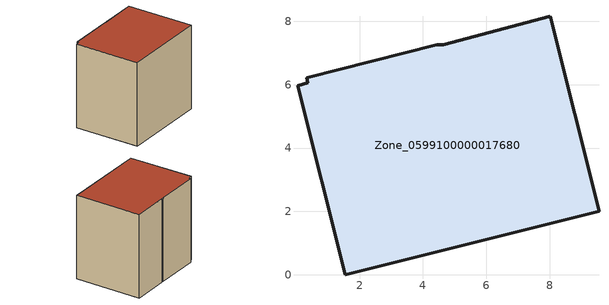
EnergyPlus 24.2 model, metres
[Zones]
Zone_0599100000017680
 floor ground (C_G): 0.04,5.97 0.37,6.07 0.34,6.22 4.44,7.26 4.64,7.26 8.01,8.16 9.56,2 1.54,0 z0
 wall outside (C_F): 1.54,0 9.56,2 8.01,8.16 4.64,7.26 4.44,7.26 0.34,6.22 0.37,6.07 0.04,5.97 1.54,0 z0:7.92
 roof outside (C_R): 0.37,6.07 0.04,5.97 1.54,0 9.56,2 8.01,8.16 4.64,7.26 4.44,7.26 0.34,6.22 z7.92
[BUILDING]
Pand.0599100000017680: North Axis=0; Terrain=City; Loads Convergence Tolerance Value=0.04; Temperature Convergence Tolerance Value=0.4; Solar Distribution=FullExterior; Maximum Number of Warmup Days=25; Minimum Number of Warmup Days=1
[Site:Location]
Rotterdam.The.Hague.AP_ZH_NLD Design_Conditions: Latitude=51.96; Longitude=4.45; Time Zone=1; Elevation=-4.5
[SITE:GROUNDTEMPERATURE:BUILDINGSURFACE]
18, 18, 18, 18, 18, 18, 18, 18, 18, 18, 18, 18
[MATERIAL] Thermal Absorptance=0.9; Solar Absorptance=0.7; Visible Absorptance=0.7
Name | Roughness | Thickness | Conductivity | Density | Specific Heat
G.TC.1965-1974 | MediumSmooth | 0.15 | 0.882353 | 540 | 1210
F.TC.1965-1974 | Rough | 0.3 | 0.697674 | 1920 | 840
R.TC.1965-1974 | MediumRough | 0.2 | 0.232558 | 1500 | 1000
[CONSTRUCTION]
C_G: G.TC.1965-1974
C_F: F.TC.1965-1974
C_R: R.TC.1965-1974
[ZONE]
Zone_0599100000017680: Type=1; Multiplier=1; Ceiling Height=Autocalculate; Volume=Autocalculate; Floor Area=autocalculate; Part of Total Floor Area=Yes
[ZONEINFILTRATION:DESIGNFLOWRATE]
Infil_Zone_0599100000017680: Zone or ZoneList or Space or SpaceList=Zone_0599100000017680; Schedule=AlwaysOn; Design Flow Rate Calculation Method=Flow/Area; Flow Rate per Floor Area=0.003; Constant Term Coefficient=1; Temperature Term Coefficient=0; Velocity Term Coefficient=0; Velocity Squared Term Coefficient=0
[HVACTEMPLATE:ZONE:IDEALLOADSAIRSYSTEM]
Zone_0599100000017680: Maximum Heating Supply Air Temperature=50; Minimum Cooling Supply Air Temperature=13; Maximum Heating Supply Air Humidity Ratio=0.0156; Minimum Cooling Supply Air Humidity Ratio=0.0077; Heating Limit=NoLimit; Cooling Limit=NoLimit; Dehumidification Control Type=ConstantSensibleHeatRatio; Cooling Sensible Heat Ratio=0.7; Dehumidification Setpoint=60; Humidification Control Type=None; Humidification Setpoint=30; Outdoor Air Method=None; Outdoor Air Flow Rate per Person=0.00944; Outdoor Air Flow Rate per Zone Floor Area=0; Outdoor Air Flow Rate per Zone=0; Demand Controlled Ventilation Type=None; Outdoor Air Economizer Type=NoEconomizer; Heat Recovery Type=None; Sensible Heat Recovery Effectiveness=0.7; Latent Heat Recovery Effectiveness=0.65
[ZONECONTROL:THERMOSTAT]
ThermostatControl_Zone_0599100000017680: Zone or ZoneList=Zone_0599100000017680; Control Type Schedule=DualSetpointControlType; Control 1=Thermostat_Zone_0599100000017680; Temperature Difference Between Cutout And Setpoint=0
[THERMOSTATSETPOINT:DUALSETPOINT]
Thermostat_Zone_0599100000017680: Heating Setpoint Temperature Schedule=HeatingSetpoint_Zone_0599100000017680; Cooling Setpoint Temperature Schedule=CoolingSetpoint_Zone_0599100000017680
[SCHEDULE:COMPACT]
HeatingSetpoint_Zone_0599100000017680: Through: 12/31, For: AllDays, Until: 24:00, 21
CoolingSetpoint_Zone_0599100000017680: Through: 12/31, For: AllDays, Until: 24:00, 24
DualSetpointControlType: Through: 12/31, For: AllDays, Until: 24:00, 4
AlwaysOn: Through: 12/31, For: AllDays, Until: 24:00, 1
